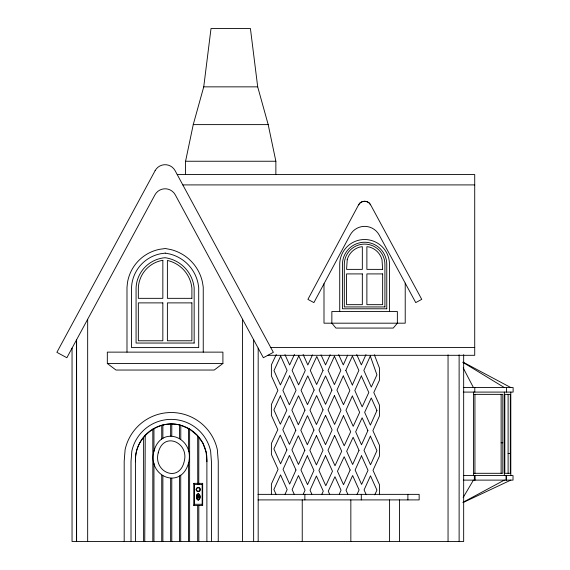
<?xml version="1.0" encoding="UTF-8"?>
<svg xmlns="http://www.w3.org/2000/svg" width="570" height="570" viewBox="0 0 570 570"><rect width="100%" height="100%" fill="white"/><g stroke="black" fill="none" stroke-linecap="round" stroke-linejoin="round"><path stroke-width="0.85" d="M180.74 475.159L180.704 541.5M180.783 439.192L180.797 425.277C158.225 418.508 133.729 438.245 135.546 461.736L135.546 541.5M76.594 340.632L76.594 541.5L76.594 339.748M145.243 435.166L144.751 541.5M198.766 484.578L198.823 437.447M185.571 174.313L185.571 161.246L193.244 124.616L203.739 86.854L211.021 28.5L250.415 28.5L257.697 86.854L268.192 124.616L275.866 161.246L275.866 174.562M193.857 505.512L194.341 504.293L194.341 484.578L193.857 483.36L202.656 483.36L202.656 505.512L193.857 505.512L193.857 483.36M202.656 505.512L202.172 504.293L202.172 484.578L202.656 483.36M285.057 494.261L287.152 489.609L280.547 474.874L273.885 489.523L275.987 494.197M347.657 355.195L343.29 364.886L338.68 354.647M303.297 494.112L305.057 490.186L298.466 475.544L292.132 489.616L294.213 494.254M352.338 384.978L358.865 370.422L352.41 356.079L345.805 370.472M365.976 354.597L361.359 364.878L356.713 354.561M339.3 494.09L341.038 490.228L334.953 476.712L328.263 491.212L329.709 494.432M330.151 354.789L325.555 364.907L321.038 354.875M356.998 494.525L359.093 489.908L352.631 475.551L346.019 490.228L347.807 494.197M374.796 494.817L376.934 490.115L370.493 475.815L364.08 489.922L366.225 494.689M294.455 354.469L289.624 364.943L284.957 354.583M321.829 494.304L323.268 491.19L316.421 475.978L310.037 490.186L311.818 494.14M312.488 354.918L307.829 364.957L303.112 354.476M276.279 354.54L271.398 364.886L271.398 375.951L277.889 390.379L271.398 404.451L271.398 415.402L277.811 429.659L271.398 443.489L271.398 454.447L278.075 469.345L271.398 484.023L271.398 494.219M358.601 204.822L307.907 299.378L313.906 302.599L350.115 235.075A16.523 16.523 0 0 1 361.694 226.632L364.643 226.361A16.523 16.523 0 0 1 379.2 235.025L415.744 302.599L421.736 299.357L370.607 204.801C368.313 200.113 360.881 200.127 358.601 204.822A6.812 6.812 0 0 1 370.607 204.801M463.139 497.567L473.421 480.118M222.906 363.489L214.242 370.037L115.988 370.037L107.324 363.489L107.324 352.132L222.906 352.132L222.906 363.489L107.324 363.489M463.018 502.305L504.343 480.118M463.097 502.526L510.798 480.118M203.739 86.854L257.697 86.854M193.244 124.616L268.192 124.616M185.571 161.246L275.866 161.246M177.227 174.57L474.717 174.57L474.717 355.31L267.85 355.31M182.813 184.908L474.717 184.908M270.75 347.522L474.717 347.522M345.833 370.422L352.331 384.971M463.325 387.55L513.121 387.55L513.121 392.089L463.325 392.089M474.112 394.362L502.826 394.362L502.826 473.3L474.112 473.3M501.13 442.776L502.826 442.776M508.105 453.428L510.328 453.428M463.325 475.572L513.021 475.572L513.021 480.118L463.325 480.118M194.341 484.578L202.172 484.578M196.116 489.509L196.543 489.509M199.977 489.509A1.717 1.717 0 0 1 197.398 490.991A1.717 1.717 0 0 1 197.398 488.02A1.717 1.717 0 0 1 199.977 489.509L200.405 489.509A2.145 2.145 0 0 0 197.184 487.649A2.145 2.145 0 0 0 197.184 491.368A2.145 2.145 0 0 0 200.405 489.509M258.032 494.361L419.157 494.361L419.157 499.904L258.053 499.904M194.341 504.293L202.172 504.293M180.797 425.277L189.667 429.103L197.69 435.858L197.754 484.578M463.04 362.121L510.798 387.55M462.89 362.335L504.343 387.55M198.068 436.392L202.82 443.025L206.133 452.103L206.889 461.736L206.889 541.5M463.203 367.899L473.421 387.55M374.34 354.74L379.428 367.985L379.428 380.311L373.799 392.516L379.428 405.021L379.428 416.086L372.88 430.614L379.428 445.156L379.428 456.178L373.001 470.307L379.428 484.586L379.428 494.76M510.798 392.089L510.798 475.572M508.105 394.362L508.105 473.3M506.566 475.572L506.566 480.118M506.438 387.55L506.438 392.089M506.032 475.572L506.032 480.118M504.343 392.089L504.343 475.572M501.13 394.362L501.13 473.3M475.109 475.572L475.109 480.118M474.931 394.362L474.931 473.3M474.789 387.55L474.789 392.089M474.354 475.572L474.354 480.118M473.421 392.089L473.421 475.572M463.666 354.675L463.666 541.5L72.048 541.5L72.048 348.156M459.121 354.861L459.121 541.5M448.049 354.861L448.049 541.5M407.885 494.361L407.885 499.904M405.22 283.147L405.22 323.183L323.995 323.183L323.995 283.782M399.442 499.904L399.442 541.5M389.588 499.904L389.588 541.5M389.502 311.519L389.502 264.402A24.888 24.888 0 0 0 364.608 239.514A24.888 24.888 0 0 0 339.72 264.402L339.72 311.519M361.295 494.361L361.295 499.904M350.842 499.904L350.842 541.5M304.857 494.361L304.857 499.904M302.243 499.904L302.243 541.5M258.182 348.156L258.182 541.5M253.636 339.748L253.636 541.5M242.564 319.271L242.564 541.5M218.253 541.5L218.253 461.294L217.334 449.666A47.196 47.196 0 0 0 125.108 449.666L124.189 461.294L124.189 541.5M211.434 541.5L211.434 461.558L210.615 451.126A40.313 40.313 0 0 0 131.827 451.126L131.007 461.558L131.007 541.5M203.248 352.132L203.248 287.187L202.471 282.271A42.999 42.999 0 0 0 171.057 249.624L165.371 248.513L159.529 249.325A40.655 40.655 0 0 0 127.473 282.635L126.989 287.437L126.989 352.132M198.823 505.512L198.823 541.5M198.26 487.364L198.26 487.792M198.26 491.226L198.26 491.654M197.69 505.512L197.69 541.5M189.625 429.082L189.625 541.5M188.492 428.597L188.492 451.305M188.492 463.004L188.492 541.5M179.571 425.113L179.571 438.494M179.571 475.815L179.571 541.5M171.791 424.051L171.791 436.036M171.791 478.28L171.791 541.5M170.651 424.051L170.651 436.036M170.651 478.28L170.651 541.5M162.87 425.113L162.87 438.494M162.87 475.815L162.87 541.5M161.738 425.277L161.738 439.121M161.738 475.188L161.738 541.5M153.95 428.597L153.95 451.305M153.95 463.004L153.95 541.5M152.817 429.082L152.817 541.5M143.619 437.447L143.619 541.5M87.666 319.271L87.666 541.5M135.546 461.736A35.732 35.732 0 0 1 171.221 423.973A35.732 35.732 0 0 1 206.889 461.736M196.451 496.014L196.935 499.306L198.26 500.303C200.84 499.434 200.84 494.368 198.26 493.492L196.935 494.489L196.451 496.014M196.629 496.107L196.8 498.429L198.26 499.968C200.583 499.178 200.583 494.618 198.26 493.834L197.063 494.732L196.629 496.107M197.826 496.684L197.69 497.952L198.823 497.952L198.773 496.62A0.727 0.727 0 0 0 198.773 495.587A0.727 0.727 0 0 0 197.74 495.587A0.727 0.727 0 0 0 197.74 496.62L197.826 496.684M197.961 496.627L197.833 497.824L198.681 497.824C199.977 496.306 197.241 494.475 197.961 496.627M153.758 451.882C147.794 477.218 181.695 490.335 188.684 462.427C194.648 437.09 160.747 423.973 153.758 451.882M158.225 452.858C153.066 471.981 179.13 483.467 184.217 461.451C189.375 442.327 163.312 430.842 158.225 452.858M347.208 259.742L346.574 269.375L362.335 269.375L362.335 246.689L359.948 247.002A18.012 18.012 0 0 0 347.208 259.742M334.419 356.243L328.035 370.422L334.419 384.6L340.803 370.422L334.419 356.243M295.972 470.008L289.645 484.065L283.055 469.359L289.403 455.401L295.972 470.008M304.85 450.279L298.466 464.472L291.904 449.894L298.324 435.779L304.85 450.279M313.956 430.065L307.344 444.743L300.825 430.272L307.472 415.658L313.956 430.065M323.055 409.844L316.443 424.529L309.973 410.151L316.614 395.544L323.055 409.844M331.925 390.129L325.548 404.308L319.122 390.037L325.534 375.929L331.925 390.129M307.344 455.815L300.953 470.008L307.543 484.65L313.928 470.442L307.344 455.815M316.443 435.594L309.838 450.279L316.421 464.906L323.019 450.207L316.443 435.594M325.548 415.38L318.936 430.065L325.513 444.664L332.111 429.972L325.548 415.38M334.419 395.666L328.035 409.844L334.604 424.429L340.981 410.236L334.419 395.666M343.29 375.951L336.913 390.129L343.468 404.7L349.845 390.507L343.29 375.951M325.513 455.743L318.908 470.442L325.791 485.726L332.481 471.219L325.513 455.743M334.604 435.509L327.999 450.207L335.003 465.754L341.694 451.255L334.604 435.509M343.468 415.779L337.098 429.965L344.216 445.783L350.678 431.782L343.468 415.779M352.338 396.043L345.962 410.236L353.201 426.317L359.656 412.309L352.338 396.043M361.359 375.958L354.825 390.507L362.178 406.845L368.804 392.488L361.359 375.958M370.301 356.065L363.852 370.422L371.312 387.051L376.934 374.861L370.301 356.065M350.144 470.022L343.532 484.7L337.476 471.24L344.166 456.741L350.144 470.022M359.022 450.321L352.631 464.493L346.688 451.276L353.144 437.268L359.022 450.321M367.899 430.614L361.508 444.785L355.666 431.803L362.128 417.803L367.899 430.614M376.934 410.557L370.386 425.085L364.65 412.331L371.277 397.981L376.934 410.557M361.508 455.85L355.124 470.022L361.601 484.407L368.013 470.3L361.508 455.85M370.386 436.15L364.002 450.321L370.514 464.792L376.934 450.685L370.386 436.15M286.917 449.887L280.583 463.83L273.892 448.904L280.276 435.138L286.917 449.887M295.844 430.257L289.425 444.379L282.805 429.687L289.289 415.708L295.844 430.257M304.986 410.144L298.345 424.757L291.868 410.151L298.53 395.794L304.986 410.144M314.134 390.03L307.494 404.636L301.06 390.343L307.764 375.886L314.134 390.03M323.048 370.422L316.635 384.522L310.294 370.436L316.778 356.471L323.055 370.415M280.661 356.129L273.978 370.621L280.411 384.907L287.095 370.422L280.661 356.129M280.362 395.865L273.892 409.88L280.34 424.208L286.824 410.229L280.362 395.865M289.574 375.894L282.884 390.4L289.353 404.778L296.065 390.315L289.574 375.894M298.787 355.929L292.096 370.429L298.594 384.864L305.292 370.422L298.787 355.929M155.126 170.651L56.879 352.331L66.868 357.732L154.954 194.84A11.55 11.55 0 0 1 175.275 194.84L263.361 357.732L273.351 352.331L175.104 170.651A11.357 11.357 0 0 0 155.126 170.651M397.361 323.183L393.243 328.071L335.922 328.071L331.854 323.183L331.854 311.519L397.361 311.519L397.361 323.183M165.243 253.116L160.434 253.785A36.088 36.088 0 0 0 131.528 287.665L131.528 347.593L198.702 347.593L198.702 287.544L198.025 283.226A38.454 38.454 0 0 0 169.931 254.035L165.243 253.116M162.842 260.333L161.787 260.483A29.284 29.284 0 0 0 138.346 288.014L138.346 298.338L162.842 298.338L162.842 260.333M382.641 269.375L366.88 269.375L366.88 246.689L369.274 247.002A18.012 18.012 0 0 1 382.014 259.742L382.641 269.375M362.335 273.913L346.574 273.913L346.574 304.665L362.335 304.665L362.335 273.913M382.641 273.913L366.88 273.913L366.88 304.665L382.641 304.665L382.641 273.913M191.891 298.338L167.388 298.338L167.388 260.483L168.243 260.654A31.628 31.628 0 0 1 191.349 284.658L191.891 288.071L191.891 298.338M162.842 302.884L138.346 302.884L138.346 340.774L162.842 340.774L162.842 302.884M191.891 302.884L167.388 302.884L167.388 340.774L191.891 340.774L191.891 302.884M384.914 306.938L344.301 306.938L344.301 264.402A20.306 20.306 0 0 1 364.608 244.095A20.306 20.306 0 0 1 384.914 264.402L384.914 306.938M386.766 308.783L342.449 308.783L342.449 264.402A22.159 22.159 0 0 1 364.608 242.243A22.159 22.159 0 0 1 386.766 264.402L386.766 308.783M194.156 343.047L136.073 343.047L136.073 287.9A31.557 31.557 0 0 1 165.115 257.718A33.901 33.901 0 0 1 194.156 287.9L194.156 343.047M510.328 394.362L504.813 394.362L504.813 473.3L510.328 473.3L510.328 394.362"/></g></svg>
